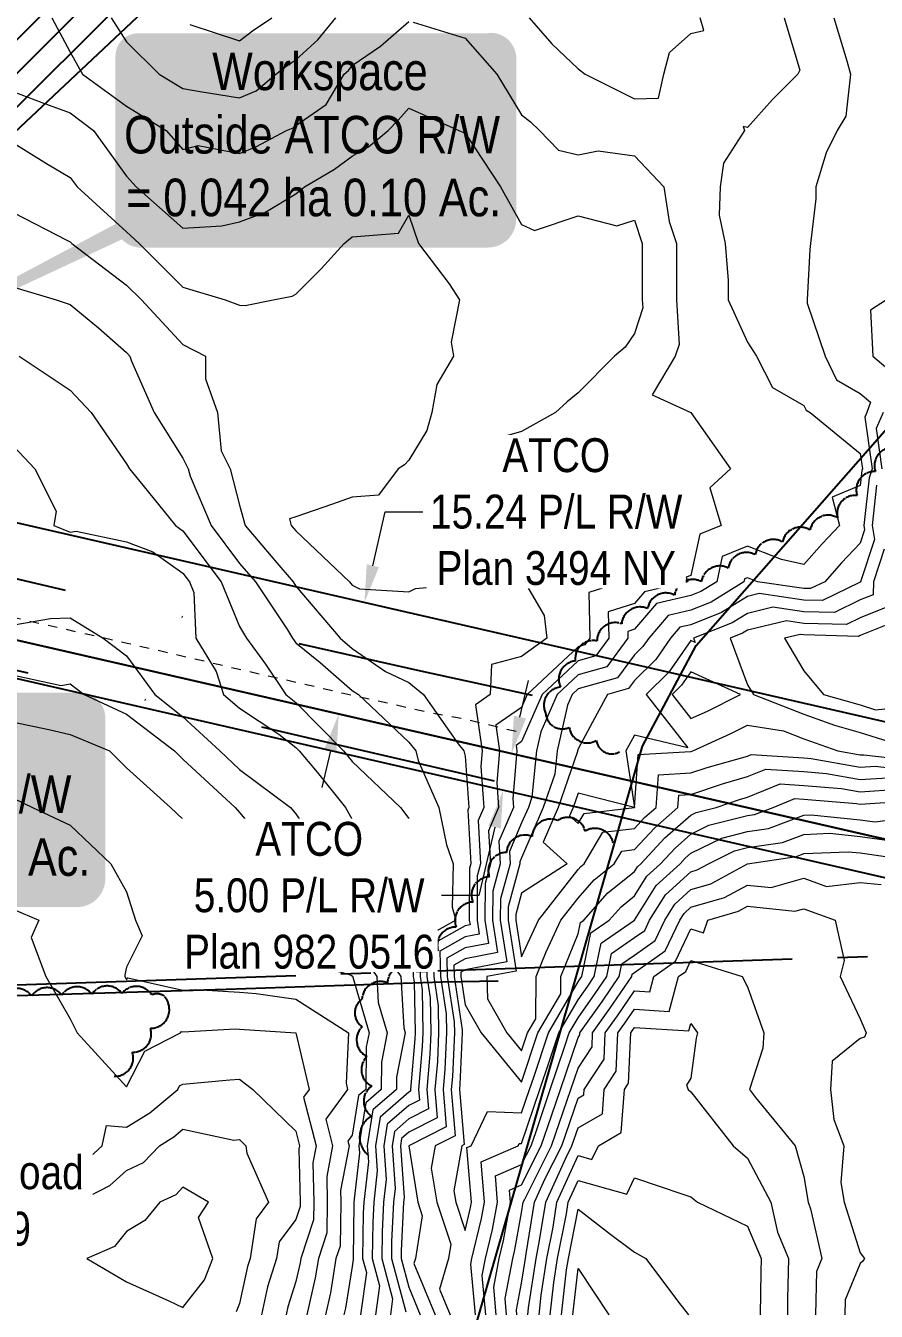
# Model space of a CAD drawing. Extents: x 634962 to 644935, y 5969185 to 5972988.
# Drawn here: x 644581.1 to 644694.1, y 5971488.1 to 5971659 of the extents above; entities that cross this region are included whole.
import ezdxf

# ---------------------------------------------------------------- set-up
doc = ezdxf.new("R2010")
doc.units = 0
doc.header["$LTSCALE"] = 5
doc.header["$PDSIZE"] = 0.5
for name, pattern in [('0', [1, 1, 0]), ('DASHDOT', [25.4, 12.7, -6.35, 0, -6.35]), ('foc-ABD', [1, 0.5, -0.5]), ('foc-QUARTERLINE', [33, 25, -3, 2, -3])]:
    doc.linetypes.add(name, pattern=pattern)
doc.layers.get('Defpoints').update_dxf_attribs({"color": 9})
for name, color, linetype in [('AS-FENCE-DASH', 48, 'foc-FENCE-DASH'), ('AS-PIPE-UG-CLIENT HIGH PRESSURE', 240, 'DASHDOT'), ('C-RW', 13, 'Continuous'), ('L-QSEC', 8, 'foc-QUARTERLINE'), ('P-TEMP-ATCO PIPELINES-H', 71, 'Continuous'), ('P-TEMP-ATCO PIPELINES-T_2', 104, 'Continuous'), ('P-TEMP-ATCO PIPELINES_2', 104, 'Continuous'), ('P-TEMP-BLOCKS', 250, 'Continuous'), ('P-TXT', 4, 'Continuous'), ('T-BUSH', 110, '0'), ('T-CREEK', 160, 'Continuous')]:
    doc.layers.add(name, color=color, linetype=linetype)
doc.layers.add('C-RW-T', color=13, linetype='Continuous', lineweight=9)
doc.layers.add('EXISTING PIPE ABD', color=113, linetype='foc-ABD', lineweight=13)
doc.layers.add('C-TOPO-MAJR', color=7, linetype='Continuous', lineweight=15, true_color=0xd3aa5f)
doc.layers.add('C-TOPO-MINR', color=7, linetype='Continuous', lineweight=13, true_color=0xe9d5af)
doc.styles.add('4.5', font='ARIALN.TTF', dxfattribs={"height": 4.5})
doc.styles.add('80', font='ARIALN.TTF', dxfattribs={"height": 10})
doc.styles.add('foc-LtypeFont', font='ARIALN.TTF', dxfattribs={"height": 7.35})
doc.linetypes.add('foc-FENCE-DASH', pattern='A,0.5,-0.5,1,-0.5,1,-0.5,1,-0.5,1,-0.5,["X",foc-LtypeFont,S=0.2,R=0,X=-0.625,Y=-0.75],-0.5', length=7.5)
doc.linetypes.add('foc-TOPO-flowdirection-NOLINE', pattern='A,0,[">",foc-LtypeFont,S=0.3,R=0,X=0,Y=-0.945],-20,[">",foc-LtypeFont,S=0.3,R=0,X=0,Y=-0.945],0', length=20)
doc.dimstyles.new('Compass 2 500', dxfattribs={"dimscale": 2.5, "dimtxt": 4.5, "dimasz": 2, "dimexe": 0.2, "dimexo": 0.0625, "dimgap": 0.5, "dimtad": 0, "dimtih": 1, "dimtoh": 1, "dimzin": 0, "dimdsep": 46, "dimtxsty": '4.5', "dimcen": 0.1, "dimse1": 1, "dimse2": 1, "dimclrd": 256, "dimclrt": 256, "dimaunit": 1, "dimadec": 4, "dimazin": 0, "dimtfac": 0.06, "dimtofl": 0, "dimtmove": 0, "dimatfit": 1, "dimfxl": 0.2, "dimtolj": 1, "dimtzin": 0, "dimlwd": -1, "dimarcsym": 0})

# ---------------------------------------------------------------- blocks, each defined once
blk = doc.blocks.new('*D462')
at = {"layer": 'C-RW-T', "transparency": 16777216}
for p, q in [((644627.19, 5971587.19), (644628.83, 5971594.35)), ((644628.83, 5971594.35), (644633.83, 5971594.35)), ((644621.55, 5971562.59), (644620.43, 5971557.72))]:
    blk.add_line(p, q, dxfattribs=at)
for points in [[(644626.38, 5971587.37), (644628, 5971587), (644626.07, 5971582.31)], [(644620.73, 5971562.78), (644622.36, 5971562.41), (644622.66, 5971567.47)]]:
    blk.add_solid(points, dxfattribs=at)
at = {"layer": 'Defpoints', "color": 0, "transparency": 16777216}
for p in [(644572.82, 5971594.53), (644626.07, 5971582.31), (644569.42, 5971579.69)]:
    blk.add_point(p, dxfattribs=at)
at = {"layer": 'C-RW-T', "transparency": 16777216, "insert": (644651.55, 5971594.35), "char_height": 4.5, "attachment_point": 5, "style": '4.5', "bg_fill": 3, "box_fill_scale": 1.1, "bg_fill_color": 256, "bg_fill_true_color": 13158600, "bg_fill_transparency": 0}
blk.add_mtext('\\A1;ATCO\\P15.24 P/L R/W\\PPlan 3494 NY', dxfattribs=at)
blk = doc.blocks.new('*D463')
at = {"layer": 'C-RW-T', "transparency": 16777216}
for p, q in [((644646.74, 5971567.06), (644647.85, 5971571.93)), ((644643.38, 5971552.44), (644641.29, 5971543.34)), ((644641.29, 5971543.34), (644636.29, 5971543.34))]:
    blk.add_line(p, q, dxfattribs=at)
for points in [[(644645.92, 5971567.25), (644647.55, 5971566.87), (644645.62, 5971562.19)], [(644642.57, 5971552.63), (644644.19, 5971552.25), (644644.5, 5971557.31)]]:
    blk.add_solid(points, dxfattribs=at)
at = {"layer": 'Defpoints', "color": 0, "transparency": 16777216}
for p in [(644645.62, 5971562.19), (644697.83, 5971550.2), (644696.72, 5971545.33)]:
    blk.add_point(p, dxfattribs=at)
at = {"layer": 'C-RW-T', "transparency": 16777216, "insert": (644618.73, 5971543.34), "char_height": 4.5, "attachment_point": 5, "style": '4.5', "bg_fill": 3, "box_fill_scale": 1.1, "bg_fill_color": 256, "bg_fill_true_color": 13158600, "bg_fill_transparency": 0}
blk.add_mtext('\\A1;ATCO\\P5.00 P/L R/W\\PPlan 982 0516', dxfattribs=at)
blk = doc.blocks.new('*D477')
at = {"layer": 'Defpoints', "color": 0, "transparency": 16777216}
for p in [(644480.35, 5971547.07), (644445.05, 5971514.07), (644528.15, 5971495.93)]:
    blk.add_point(p, dxfattribs=at)
at = {"layer": 'P-TXT', "transparency": 16777216}
for p, q in [((644531.8, 5971499.35), (644535.45, 5971502.76)), ((644535.45, 5971502.76), (644540.45, 5971502.76)), ((644489.2, 5971459.52), (644485.54, 5971456.11))]:
    blk.add_line(p, q, dxfattribs=at)
for points in [[(644531.23, 5971499.96), (644532.37, 5971498.74), (644528.15, 5971495.93)], [(644488.63, 5971460.13), (644489.77, 5971458.91), (644492.85, 5971462.93)]]:
    blk.add_solid(points, dxfattribs=at)
at = {"layer": 'P-TXT', "transparency": 16777216, "insert": (644565.14, 5971502.76), "char_height": 4.5, "attachment_point": 5, "style": '4.5', "bg_fill": 3, "box_fill_scale": 1.1, "bg_fill_color": 256, "bg_fill_true_color": 13158600, "bg_fill_transparency": 0}
blk.add_mtext('\\A1;Variable Width Road \\PPlan 082 3749', dxfattribs=at)
blk = doc.blocks.new('*U799')
h = blk.add_hatch(color=255)
edge = h.paths.add_edge_path()
edge.add_line((-46.5, -28.5), (46.5, -28.5))
edge.add_arc((46.5, -22.5), 6, 270, 360)
edge.add_line((52.5, -22.5), (52.5, 21))
edge.add_arc((46.5, 21), 6, 0, 90)
edge.add_line((46.5, 27), (-46.5, 27))
edge.add_arc((-46.5, 21), 6, 90, 180)
edge.add_line((-52.5, 21), (-52.5, -22.5))
edge.add_arc((-46.5, -22.5), 6, 180, 270)
at = {"color": 8, "true_color": 0x787878, "flags": 128}
blk.add_lwpolyline([(-91.17, 78.84, 0, 10, 0), (0, 0, 5, 5, 0)], format="xyseb", dxfattribs=at)
blk.add_lwpolyline([(-46.5, -28.5, 3, 3, 0), (46.5, -28.5, 3, 3, 0.414214), (52.5, -22.5, 3, 3, 0), (52.5, 21, 3, 0, 0.414214), (46.5, 27, 0, 0, 0), (-46.5, 27, 0, 0, 0.414214), (-52.5, 21, 0, 0, 0), (-52.5, -22.5, 0, 3, 0.414214)], format="xyseb", close=True, dxfattribs=at)
at = {"color": 8, "true_color": 0x787878, "style": '80'}
blk.add_attdef('ENTER_TEXT_001', (-35.99, -5), '', height=10, dxfattribs=at)
blk = doc.blocks.new('*U831')
h = blk.add_hatch(color=255)
edge = h.paths.add_edge_path()
edge.add_line((-46.5, -28.5), (46.5, -28.5))
edge.add_arc((46.5, -22.5), 6, 270, 360)
edge.add_line((52.5, -22.5), (52.5, 21))
edge.add_arc((46.5, 21), 6, 0, 90)
edge.add_line((46.5, 27), (-46.5, 27))
edge.add_arc((-46.5, 21), 6, 90, 180)
edge.add_line((-52.5, 21), (-52.5, -22.5))
edge.add_arc((-46.5, -22.5), 6, 180, 270)
at = {"color": 104, "flags": 128}
blk.add_lwpolyline([(-46.5, -28.5, 3, 3, 0), (46.5, -28.5, 3, 3, 0.414214), (52.5, -22.5, 3, 3, 0), (52.5, 21, 3, 0, 0.414214), (46.5, 27, 0, 0, 0), (-46.5, 27, 0, 0, 0.414214), (-52.5, 21, 0, 0, 0), (-52.5, -22.5, 0, 3, 0.414214)], format="xyseb", close=True, dxfattribs=at)
blk.add_lwpolyline([(-126.34, -63.1, 0, 7.5, 0), (0, 0, 0, 0, 0)], format="xyseb", dxfattribs=at)
at = {"color": 104, "style": '80'}
blk.add_attdef('ENTER_TEXT_001', (-26.85, -4.92), '', height=10, dxfattribs=at)

msp = doc.modelspace()

# ---------------------------------------------------------------- hatches: boundary and pattern name
at = {"layer": 'P-TEMP-ATCO PIPELINES-H'}
h = msp.add_hatch(dxfattribs=at)
h.set_pattern_fill('ANSI31', color=256, scale=0.999744)
h.set_pattern_definition([(45, (-1201.1034, 5845.673), (-2.2444885755, 2.2444885755), [])])
h.paths.add_polyline_path([(644535.251, 5971603.143), (644667.553, 5971727.575), (644653.854, 5971742.14), (644511.789, 5971608.525)])

# ---------------------------------------------------------------- linework, layer by layer
at = {"layer": 'AS-FENCE-DASH', "ltscale": 0.5, "flags": 128}
msp.add_lwpolyline([(644494.556, 5971528.18), (644515.124, 5971528.414), (644553.464, 5971529.259), (644607.683, 5971530.894), (644636.462, 5971531.841), (644643.844, 5971531.999)], dxfattribs=at)
at = {"layer": 'AS-PIPE-UG-CLIENT HIGH PRESSURE', "ltscale": 0.5, "flags": 128}
for points in [[(644648.39, 5971569.93), (644633.984, 5971573.06), (644616.68, 5971576.98), (644589.748, 5971583.126), (644563.711, 5971589.136), (644538.931, 5971595.187), (644520.704, 5971599.356), (644501.772, 5971603.556), (644498.164, 5971605.191), (644494.922, 5971607.547), (644492.252, 5971609.985), (644490.85, 5971611.33), (644487.356, 5971614.938), (644480.997, 5971621.608), (644473.191, 5971629.858), (644466.583, 5971636.918), (644460.461, 5971643.385), (644454.008, 5971650.281), (644449.39, 5971655.217), (644443.079, 5971662.051), (644438.159, 5971667.261), (644433.914, 5971671.46), (644432.34, 5971673.05), (644431.279, 5971674.018), (644430.878, 5971674.375), (644430.35, 5971674.504), (644429.66, 5971674.267), (644429.019, 5971673.92), (644428.287, 5971673.306), (644427.641, 5971672.548), (644422.976, 5971668.06), (644419.012, 5971664.222), (644413.131, 5971658.755), (644405.995, 5971652.029), (644398.889, 5971645.481), (644393.065, 5971640.115), (644387.593, 5971634.891), (644382.184, 5971630.005), (644377.134, 5971625.377), (644361.673, 5971610.95), (644354.56, 5971604.003), (644347.934, 5971597.845), (644334.444, 5971584.874), (644328.492, 5971579.427), (644322.29, 5971573.959), (644315.191, 5971566.947), (644309.865, 5971561.664), (644304.788, 5971556.858), (644298.475, 5971550.915), (644294.32, 5971547.07), (644291.413, 5971544.924), (644288.428, 5971543.457), (644286.129, 5971542.418), (644283.257, 5971541.552), (644279.233, 5971540.913), (644274.146, 5971540.88), (644271.053, 5971541.532), (644267.312, 5971542.317), (644261.973, 5971543.904), (644254.239, 5971546.255), (644246.967, 5971548.374), (644237.691, 5971551.229), (644226.679, 5971554.609), (644218.014, 5971557.293), (644207.113, 5971560.606)], [(644643.372, 5971558.539), (644632.656, 5971561.026), (644622.691, 5971563.336), (644610.9, 5971566.068), (644599.71, 5971568.695), (644588.231, 5971571.356), (644577.664, 5971573.728), (644563.072, 5971577.298), (644549.548, 5971580.474), (644534.987, 5971583.819), (644518.999, 5971587.38), (644502.879, 5971590.98), (644491.162, 5971593.549), (644486.642, 5971594.576), (644483.123, 5971595.478), (644480.302, 5971596.052), (644478.923, 5971596.275), (644478.236, 5971595.923), (644477.246, 5971595.29), (644476.353, 5971594.487), (644474.048, 5971592.316), (644469.806, 5971588.037), (644464.57, 5971582.973), (644459.331, 5971577.946), (644454.019, 5971572.802), (644452.919, 5971571.75), (644449.534, 5971568.364), (644444.94, 5971564.024), (644440.086, 5971559.483), (644422.542, 5971542.953), (644412.754, 5971533.981), (644396.2, 5971519.015), (644386.166, 5971509.561), (644378.588, 5971501.995), (644370.481, 5971494.691), (644364.388, 5971488.969), (644360.214, 5971485.049), (644356.242, 5971481.445), (644351.873, 5971477.108), (644348.429, 5971473.971), (644346.283, 5971472.333), (644345.212, 5971471.67), (644344.021, 5971471.066), (644342.895, 5971470.615), (644342.156, 5971470.421), (644341.564, 5971470.493), (644340.816, 5971470.667), (644340.115, 5971470.938), (644339.6, 5971471.398), (644338.401, 5971472.667), (644337.123, 5971474.532), (644333.59, 5971478.242), (644327.845, 5971484.338), (644322.591, 5971489.679), (644319.175, 5971493.267), (644311.322, 5971501.115), (644301.012, 5971512.088), (644292.101, 5971521.224), (644291.078, 5971522.248), (644288.897, 5971523.588), (644286.662, 5971524.255), (644276.15, 5971527.635), (644267.92, 5971530.13), (644256.138, 5971533.779), (644248.665, 5971535.902), (644237.359, 5971539.326), (644228.949, 5971541.841), (644218.697, 5971544.987), (644210.285, 5971547.668), (644203.16, 5971549.8)]]:
    msp.add_lwpolyline(points, dxfattribs=at)
at = {"layer": 'C-RW', "flags": 128}
for points in [[(644750.083, 5971538.238), (644417.554, 5971614.515), (644399.1, 5971634.372), (644763.129, 5971550.874)], [(644745.808, 5971534.098), (644488.195, 5971593.197), (644461.071, 5971567.686), (644450.862, 5971578.671), (644474.979, 5971601.352), (644750.087, 5971538.242)]]:
    msp.add_lwpolyline(points, dxfattribs=at)
at = {"layer": 'C-TOPO-MAJR', "lineweight": 15, "flags": 128}
for points, elevation in [([(644602.866, 5971659.131), (644609.464, 5971656.991), (644611.194, 5971658.301), (644613.79, 5971660.032)], 693.822), ([(644688.423, 5971660.032), (644690.178, 5971654.298), (644690.638, 5971652.533), (644690.031, 5971646.947), (644688.896, 5971645.035), (644687.412, 5971642.067), (644686.066, 5971637.537), (644686.023, 5971635.958), (644685.326, 5971630.039), (644685.254, 5971629.229), (644684.873, 5971622.541), (644684.899, 5971622.086), (644687.294, 5971615.043), (644688.801, 5971611.902), (644691.942, 5971610.097), (644693.321, 5971608.924), (644692.818, 5971607.545), (644692.548, 5971606.939), (644693.533, 5971600.047), (644693.131, 5971598.858), (644692.428, 5971592.549), (644692.524, 5971591.967), (644691.942, 5971590.181), (644689.443, 5971587.55), (644687.226, 5971585.051), (644685.357, 5971584.138), (644684.444, 5971584.162), (644678.285, 5971585.051), (644676.946, 5971585.579), (644676.575, 5971585.422), (644676.495, 5971585.051), (644672.143, 5971582.356), (644669.448, 5971581.278), (644666.425, 5971580.576), (644663.843, 5971577.553), (644663.064, 5971576.439), (644661.95, 5971575.337), (644659.704, 5971572.3), (644654.452, 5971570.8), (644653.658, 5971570.055), (644653.041, 5971568.643), (644651.657, 5971562.557), (644651.347, 5971559.451), (644649.834, 5971555.058), (644646.954, 5971548.368), (644646.712, 5971547.802), (644646.726, 5971547.56), (644645.163, 5971541.854), (644645.15, 5971540.062), (644646.219, 5971533.299), (644642.34, 5971532.564), (644642.416, 5971529.604), (644644.994, 5971525.066), (644646.954, 5971522.671), (644647.749, 5971525.066), (644648.849, 5971526.961), (644648.91, 5971532.564), (644650.226, 5971535.836), (644652.151, 5971540.062), (644654.452, 5971543.005), (644656.594, 5971545.418), (644659.251, 5971547.56), (644660.263, 5971549.248), (644661.95, 5971549.453), (644664.652, 5971552.356), (644667.718, 5971555.058), (644667.827, 5971556.68), (644669.448, 5971556.772), (644673.756, 5971558.249), (644676.946, 5971559.148), (644679.381, 5971560.122), (644684.444, 5971559.813), (644687.443, 5971559.557), (644691.942, 5971558.746), (644695.5, 5971558.999)], 693.822), ([(644579.471, 5971634.11), (644586.528, 5971630.481), (644586.969, 5971630.248), (644587.204, 5971630.039), (644594.467, 5971624.505), (644596.431, 5971622.541), (644601.965, 5971616.581), (644604.965, 5971615.043), (644604.965, 5971612.043), (644606.561, 5971607.545), (644607.053, 5971602.458), (644608.214, 5971600.047), (644609.464, 5971595.226), (644610.228, 5971592.549), (644614.148, 5971587.865), (644616.586, 5971585.051), (644616.962, 5971584.488), (644622.865, 5971577.553), (644624.46, 5971576.164), (644628.87, 5971573.143), (644631.958, 5971571.645), (644633.902, 5971570.055), (644638.518, 5971563.495), (644639.296, 5971562.557), (644639.456, 5971561.874), (644639.949, 5971555.058), (644639.801, 5971554.713), (644640.206, 5971547.56), (644640.044, 5971546.972), (644639.997, 5971540.062), (644640.099, 5971539.42), (644639.456, 5971539.298), (644635.134, 5971536.886), (644635.278, 5971532.564), (644635.866, 5971528.656), (644635.929, 5971525.066), (644635.757, 5971521.267), (644635.435, 5971517.568), (644635.751, 5971513.775), (644631.958, 5971511.855), (644631.006, 5971511.022), (644630.855, 5971510.07), (644631.335, 5971503.194), (644631.264, 5971502.572), (644630.95, 5971496.082), (644630.937, 5971495.074), (644631.958, 5971491.265), (644633.497, 5971487.576)], 695.822), ([(644579.471, 5971572.656), (644585.785, 5971571.238), (644586.969, 5971571.46), (644588.844, 5971570.055), (644594.467, 5971567.459), (644600.841, 5971562.557), (644601.965, 5971561.485), (644608.886, 5971555.058), (644609.464, 5971554.376), (644615.231, 5971547.56), (644616.962, 5971544.008), (644619.233, 5971540.062), (644624.46, 5971537.368), (644627.73, 5971532.564), (644627.914, 5971529.11), (644629.079, 5971525.066), (644628.335, 5971521.191), (644628.285, 5971517.568), (644626.245, 5971515.783), (644625.342, 5971510.07), (644625.408, 5971509.122), (644624.658, 5971502.572), (644624.649, 5971502.383), (644624.555, 5971495.074), (644624.591, 5971494.943), (644624.46, 5971494.002), (644623.554, 5971488.482), (644623.353, 5971487.576)], 697.821), ([(644643.583, 5971487.576), (644643.243, 5971491.287), (644643.973, 5971495.074), (644644.552, 5971497.476), (644645.489, 5971502.572), (644645.35, 5971504.175), (644646.954, 5971504.869), (644649.566, 5971510.07), (644650.936, 5971514.052), (644652.124, 5971517.568), (644654.452, 5971524.458), (644654.694, 5971524.824), (644654.705, 5971525.066), (644657.708, 5971529.308), (644659.92, 5971532.564), (644660.265, 5971534.25), (644661.95, 5971535.412), (644664.677, 5971537.336), (644665.976, 5971540.062), (644667.31, 5971542.2), (644669.448, 5971544.136), (644672.1, 5971544.909), (644676.946, 5971547.56), (644683.466, 5971548.538), (644684.444, 5971548.906), (644690.344, 5971549.158), (644691.942, 5971548.994), (644698.992, 5971548.009)], 695.822), ([(644579.471, 5971503.089), (644583.22, 5971502.572), (644586.969, 5971501.803), (644587.505, 5971502.037), (644587.936, 5971502.572), (644592.267, 5971504.773), (644594.467, 5971506.79), (644596.717, 5971507.82), (644598.841, 5971510.07), (644600.769, 5971511.267), (644601.965, 5971512.276), (644608.714, 5971510.819), (644609.464, 5971510.903), (644610.32, 5971510.07), (644610.43, 5971509.103), (644613.346, 5971502.572), (644611.682, 5971500.353), (644610.875, 5971495.074), (644610.534, 5971494.003), (644609.464, 5971489.075), (644609.041, 5971487.998)], 699.821), ([(644650.759, 5971487.576), (644651.251, 5971491.872), (644651.738, 5971495.074), (644652.899, 5971501.019), (644653.146, 5971502.572), (644654.452, 5971505.456), (644660.912, 5971503.61), (644661.95, 5971505.786), (644668.376, 5971503.644), (644669.448, 5971503.287), (644670.331, 5971502.572), (644676.946, 5971499.358), (644678.775, 5971495.074), (644678.732, 5971493.289), (644678.663, 5971487.576)], 697.821)]:
    msp.add_lwpolyline(points, dxfattribs=dict(at, elevation=elevation))
at = {"layer": 'C-TOPO-MINR', "lineweight": 13, "flags": 128}
for points, elevation in [([(644584.544, 5971660.032), (644586.969, 5971655.449), (644588.609, 5971652.533), (644594.467, 5971648.273), (644599.743, 5971645.035), (644601.965, 5971642.536), (644603.965, 5971643.036), (644609.464, 5971641.996), (644611.626, 5971642.873), (644615.711, 5971645.035), (644616.593, 5971645.404), (644616.962, 5971645.717), (644620.978, 5971648.517), (644623.389, 5971652.533), (644623.953, 5971653.04), (644624.46, 5971653.669), (644628.208, 5971656.283), (644631.958, 5971659.532)], 694.622), ([(644592.405, 5971660.032), (644594.467, 5971656.859), (644598.793, 5971652.533), (644601.965, 5971650.615), (644604.257, 5971650.242), (644609.464, 5971649.395), (644611.676, 5971650.321), (644614.284, 5971652.533), (644615.808, 5971653.687), (644616.962, 5971654.456), (644619.9, 5971657.093), (644622.265, 5971660.032)], 694.222), ([(644681.82, 5971660.032), (644683.909, 5971653.069), (644683.655, 5971652.533), (644680.301, 5971649.179), (644676.946, 5971645.451), (644676.411, 5971645.57), (644676.572, 5971645.035), (644673.766, 5971640.718), (644673.326, 5971637.537), (644673.197, 5971633.788), (644673.986, 5971630.039), (644674.376, 5971625.112), (644674.376, 5971622.541), (644676.946, 5971616.918), (644678.146, 5971615.043), (644680.301, 5971610.9), (644684.444, 5971608.482), (644684.748, 5971607.849), (644685.277, 5971607.545), (644691.942, 5971602.092), (644692.234, 5971600.047), (644692.161, 5971599.829), (644691.942, 5971597.87), (644688.193, 5971596.298), (644689.193, 5971592.549), (644686.88, 5971590.114), (644684.444, 5971587.368), (644681.48, 5971588.016), (644676.946, 5971589.803), (644673.606, 5971588.391), (644672.881, 5971585.051), (644670.761, 5971583.738), (644669.448, 5971583.212), (644664.855, 5971582.146), (644661.95, 5971578.746), (644661.045, 5971578.458), (644661.068, 5971577.553), (644658.255, 5971573.749), (644654.452, 5971572.663), (644651.671, 5971570.055), (644649.512, 5971565.115), (644648.931, 5971562.557), (644648.317, 5971556.422), (644647.848, 5971555.058), (644646.954, 5971552.982), (644645.33, 5971549.184), (644645.422, 5971547.56), (644644.139, 5971542.877), (644644.12, 5971540.062), (644644.995, 5971534.523), (644639.456, 5971533.474), (644638.872, 5971533.148), (644638.891, 5971532.564), (644639.456, 5971528.816), (644641.586, 5971525.066), (644646.954, 5971518.505), (644649.131, 5971525.066), (644652.145, 5971530.257), (644652.17, 5971532.564), (644654.452, 5971538.238), (644654.762, 5971539.753), (644655.21, 5971540.062), (644658.379, 5971543.633), (644661.95, 5971546.512), (644662.353, 5971547.158), (644662.798, 5971547.56), (644666.003, 5971551.005), (644669.448, 5971554.042), (644670.13, 5971554.377), (644672.781, 5971555.058), (644675.883, 5971556.122), (644676.946, 5971556.422), (644681.328, 5971558.175), (644684.444, 5971557.985), (644689.443, 5971557.558), (644691.942, 5971557.107), (644697.03, 5971557.469)], 694.222), ([(644647.976, 5971660.032), (644650.977, 5971656.557), (644654.452, 5971653.247), (644655.389, 5971652.533), (644661.95, 5971649.253), (644665.131, 5971649.353), (644665.837, 5971652.533), (644666.581, 5971655.401), (644669.448, 5971657.948), (644671.153, 5971658.327), (644670.658, 5971660.032)], 694.222), ([(644632.557, 5971659.433), (644639.456, 5971657.324), (644643.662, 5971652.533), (644646.954, 5971647.135), (644648.12, 5971646.202), (644649.34, 5971645.035), (644651.837, 5971642.42), (644654.452, 5971641.822), (644657.13, 5971642.358), (644661.95, 5971641.669), (644665.843, 5971637.537), (644666.551, 5971632.936), (644667.517, 5971630.039), (644667.517, 5971624.473), (644667.517, 5971622.541), (644667.876, 5971616.616), (644667.374, 5971615.043), (644664.317, 5971609.912), (644669.447, 5971607.545), (644669.448, 5971607.544), (644674.698, 5971600.047), (644671.947, 5971597.548), (644673.447, 5971592.549), (644670.636, 5971591.361), (644669.448, 5971585.883), (644668.824, 5971585.675), (644669.032, 5971585.051), (644663.285, 5971583.716), (644661.95, 5971582.154), (644658.46, 5971581.043), (644658.548, 5971577.553), (644656.806, 5971575.198), (644654.452, 5971574.525), (644649.685, 5971570.055), (644646.954, 5971563.806), (644646.211, 5971563.3), (644646.319, 5971562.557), (644645.784, 5971556.228), (644645.869, 5971555.058), (644643.948, 5971550.567), (644644.118, 5971547.56), (644643.115, 5971543.901), (644643.089, 5971540.062), (644643.771, 5971535.747), (644639.456, 5971534.93), (644637.938, 5971534.083), (644637.988, 5971532.564), (644639.057, 5971525.465), (644639.064, 5971525.066), (644638.756, 5971518.268), (644638.695, 5971517.568), (644639.308, 5971510.218), (644639.015, 5971510.07), (644637.956, 5971504.072), (644638.195, 5971502.572), (644639.456, 5971498.823), (644640.184, 5971501.844), (644640.318, 5971502.572), (644639.692, 5971509.834), (644640.237, 5971510.07), (644642.413, 5971514.611), (644646.954, 5971514.427), (644648.015, 5971517.568), (644648.557, 5971519.171), (644650.513, 5971525.066), (644654.452, 5971531.85), (644654.748, 5971532.268), (644654.949, 5971532.564), (644656.137, 5971538.377), (644658.58, 5971540.062), (644660.165, 5971541.848), (644661.95, 5971543.287), (644663.592, 5971545.918), (644665.406, 5971547.56), (644667.354, 5971549.654), (644669.448, 5971551.5), (644671.834, 5971552.673), (644676.946, 5971553.987), (644677.878, 5971554.127), (644680.355, 5971555.058), (644683.276, 5971556.227), (644684.444, 5971556.156), (644691.442, 5971555.558), (644691.942, 5971555.468), (644698.56, 5971555.938)], 694.622), ([(644579.471, 5971650.19), (644583.221, 5971648.784), (644586.969, 5971647.378), (644590.093, 5971645.035), (644594.467, 5971638.979), (644595.76, 5971637.537), (644601.965, 5971632.084), (644607.107, 5971632.396), (644609.464, 5971632.884), (644612.838, 5971634.163), (644616.962, 5971636.637), (644617.451, 5971637.048), (644618.087, 5971637.537), (644622.099, 5971639.898), (644624.46, 5971641.649), (644626.602, 5971642.893), (644629.231, 5971645.035), (644630.562, 5971646.431), (644631.958, 5971648.036), (644638.623, 5971645.035), (644639.456, 5971644.678), (644644.143, 5971637.537), (644646.954, 5971632.539), (644648.684, 5971631.77), (644654.452, 5971633.692), (644659.623, 5971632.366), (644661.95, 5971633.106), (644662.972, 5971630.039), (644662.972, 5971629.017), (644662.972, 5971622.541), (644663.038, 5971621.453), (644661.95, 5971618.042), (644660.734, 5971616.259), (644659.304, 5971615.043), (644654.452, 5971610.191), (644653.001, 5971608.996), (644651.453, 5971607.545), (644646.954, 5971605.046), (644643.098, 5971603.903), (644641.331, 5971600.047), (644643.547, 5971595.956), (644642.789, 5971592.549), (644646.954, 5971591.734), (644653.102, 5971591.199), (644654.452, 5971590.372), (644660.344, 5971585.051), (644655.874, 5971583.629), (644656.027, 5971577.553), (644655.358, 5971576.647), (644654.452, 5971576.388), (644647.699, 5971570.055), (644646.954, 5971568.351), (644643.509, 5971566.002), (644644.012, 5971562.557), (644643.657, 5971558.355), (644643.895, 5971555.058), (644642.566, 5971551.949), (644642.814, 5971547.56), (644642.092, 5971544.925), (644642.058, 5971540.062), (644642.547, 5971536.971), (644639.456, 5971536.386), (644637.003, 5971535.017), (644637.084, 5971532.564), (644637.993, 5971526.529), (644638.019, 5971525.066), (644637.756, 5971519.268), (644637.609, 5971517.568), (644638.122, 5971511.404), (644635.486, 5971510.07), (644634.957, 5971507.071), (644635.675, 5971502.572), (644637.558, 5971496.972), (644637.25, 5971495.074), (644636.048, 5971490.984), (644637.47, 5971487.576)], 695.022), ([(644579.471, 5971643.343), (644583.843, 5971640.663), (644586.969, 5971638.787), (644587.907, 5971637.537), (644594.467, 5971631.573), (644596.154, 5971630.039), (644601.965, 5971624.228), (644607.589, 5971622.541), (644609.464, 5971621.816), (644610.213, 5971621.792), (644613.962, 5971622.541), (644616.478, 5971623.025), (644616.962, 5971623.291), (644620.336, 5971626.665), (644623.388, 5971630.039), (644623.971, 5971630.528), (644624.46, 5971630.905), (644630.618, 5971631.379), (644631.958, 5971633.789), (644633.251, 5971630.039), (644637.316, 5971624.681), (644638.707, 5971622.541), (644637.581, 5971616.918), (644637.904, 5971615.043), (644635.707, 5971611.294), (644635.034, 5971607.545), (644634.357, 5971605.145), (644631.958, 5971601.231), (644631.409, 5971600.595), (644630.552, 5971600.047), (644627.941, 5971596.566), (644624.46, 5971596.299), (644621.674, 5971595.334), (644616.962, 5971593.702), (644616.105, 5971593.406), (644616.349, 5971592.549), (644616.962, 5971591.817), (644624.075, 5971585.051), (644624.46, 5971584.583), (644625.396, 5971584.114), (644631.958, 5971583.728), (644632.857, 5971584.151), (644639.456, 5971584.726), (644640.031, 5971584.475), (644643.203, 5971585.051), (644646.752, 5971585.253), (644646.954, 5971585.214), (644647.104, 5971585.201), (644647.348, 5971585.051), (644649.953, 5971580.551), (644650.286, 5971577.553), (644646.954, 5971575.121), (644642.965, 5971574.043), (644642.788, 5971570.055), (644640.807, 5971568.704), (644641.705, 5971562.557), (644641.53, 5971560.483), (644641.922, 5971555.058), (644641.183, 5971553.331), (644641.51, 5971547.56), (644641.068, 5971545.948), (644641.028, 5971540.062), (644641.323, 5971538.195), (644639.456, 5971537.842), (644636.069, 5971535.951), (644636.181, 5971532.564), (644636.93, 5971527.592), (644636.974, 5971525.066), (644636.757, 5971520.267), (644636.522, 5971517.568), (644636.937, 5971512.589), (644631.958, 5971510.07), (644631.958, 5971510.069), (644633.155, 5971502.572), (644633.761, 5971500.769), (644632.84, 5971495.074), (644632.639, 5971494.392), (644635.483, 5971487.576)], 695.422), ([(644579.471, 5971624.208), (644585.096, 5971622.541), (644586.969, 5971621.916), (644590.719, 5971618.791), (644594.467, 5971615.526), (644594.908, 5971615.043), (644595.119, 5971614.392), (644598.125, 5971607.545), (644601.965, 5971601.489), (644602.66, 5971600.047), (644602.903, 5971599.11), (644605.714, 5971592.549), (644609.464, 5971587.502), (644611.588, 5971585.051), (644615.837, 5971578.678), (644616.502, 5971577.553), (644616.962, 5971576.928), (644620.175, 5971574.339), (644624.46, 5971570.61), (644625.27, 5971570.055), (644631.958, 5971563.71), (644632.915, 5971562.557), (644633.208, 5971561.307), (644635.941, 5971555.058), (644636.956, 5971550.06), (644637.882, 5971547.56), (644637.739, 5971541.779), (644638.217, 5971540.062), (644634.2, 5971537.82), (644634.374, 5971532.564), (644634.803, 5971529.719), (644634.884, 5971525.066), (644634.757, 5971522.267), (644634.348, 5971517.568), (644634.566, 5971514.96), (644631.958, 5971513.641), (644630.053, 5971511.974), (644629.752, 5971510.07), (644630.15, 5971504.38), (644629.943, 5971502.572), (644629.689, 5971497.342), (644629.66, 5971495.074), (644631.565, 5971487.968)], 696.221), ([(644695.441, 5971622.541), (644693.323, 5971621.16), (644693.629, 5971615.043), (644696.769, 5971612.371)], 693.422), ([(644580.221, 5971615.043), (644586.969, 5971610.544), (644589.781, 5971607.545), (644594.467, 5971600.729), (644594.873, 5971600.047), (644596.61, 5971597.904), (644600.979, 5971592.549), (644601.965, 5971591.842), (644607.035, 5971585.051), (644609.464, 5971579.104), (644610.381, 5971577.553), (644612.923, 5971574.093), (644615.649, 5971570.055), (644616.962, 5971569.005), (644623.283, 5971562.557), (644624.46, 5971561.161), (644630.86, 5971555.058), (644631.958, 5971553.559), (644634.179, 5971547.56), (644634.126, 5971545.392), (644635.609, 5971540.062), (644633.266, 5971538.754), (644633.471, 5971532.564), (644633.739, 5971530.783), (644633.839, 5971525.066), (644633.757, 5971523.267), (644633.262, 5971517.568), (644633.38, 5971516.145), (644631.958, 5971515.426), (644629.101, 5971512.926), (644628.65, 5971510.07), (644628.964, 5971505.565), (644628.622, 5971502.572), (644628.429, 5971498.602), (644628.384, 5971495.074), (644629.822, 5971489.712), (644629.525, 5971487.576)], 696.621), ([(644695.007, 5971607.545), (644694.063, 5971605.424), (644694.831, 5971600.047)], 693.422), ([(644579.471, 5971603.046), (644582.283, 5971600.047), (644585.094, 5971594.424), (644584.826, 5971592.549), (644586.969, 5971591.666), (644587.759, 5971591.759), (644594.467, 5971590.362), (644597.966, 5971589.051), (644601.965, 5971586.183), (644602.811, 5971585.051), (644603.394, 5971583.622), (644603.669, 5971577.553), (644606.376, 5971573.142), (644607.364, 5971570.055), (644609.464, 5971568.245), (644614.713, 5971564.805), (644616.962, 5971563.006), (644617.402, 5971562.557), (644619.773, 5971559.745), (644623.546, 5971555.058), (644624.46, 5971553.429), (644628.429, 5971547.56), (644631.958, 5971543.811), (644633.001, 5971540.062), (644632.331, 5971539.689), (644632.567, 5971532.564), (644632.676, 5971531.846), (644632.794, 5971525.066), (644632.758, 5971524.266), (644632.175, 5971517.568), (644632.195, 5971517.331), (644631.958, 5971517.211), (644628.149, 5971513.879), (644627.547, 5971510.07), (644627.779, 5971506.751), (644627.3, 5971502.572), (644627.169, 5971499.863), (644627.108, 5971495.074), (644628.078, 5971491.456), (644627.538, 5971487.576)], 697.021), ([(644694.102, 5971597.887), (644693.507, 5971592.549), (644693.817, 5971590.674), (644691.985, 5971585.051), (644691.984, 5971585.009), (644691.942, 5971584.992), (644686.944, 5971582.551), (644684.444, 5971582.616), (644678.527, 5971583.47), (644676.946, 5971583.092), (644673.525, 5971580.973), (644669.448, 5971579.343), (644667.996, 5971579.005), (644666.755, 5971577.553), (644664.778, 5971574.725), (644661.95, 5971571.929), (644661.153, 5971570.852), (644658.364, 5971570.055), (644656.987, 5971567.52), (644654.452, 5971562.856), (644654.384, 5971562.557), (644654.376, 5971562.481), (644651.82, 5971555.058), (644649.831, 5971550.438), (644652.989, 5971547.56), (644646.954, 5971543.633), (644646.186, 5971540.83), (644646.181, 5971540.062), (644646.954, 5971535.172), (644649.181, 5971540.062), (644654.452, 5971546.801), (644654.809, 5971547.203), (644655.252, 5971547.56), (644657.764, 5971551.747), (644661.95, 5971552.256), (644663.301, 5971553.708), (644664.834, 5971555.058), (644665.125, 5971559.382), (644669.448, 5971559.629), (644671.628, 5971560.376), (644676.946, 5971561.875), (644677.433, 5971562.07), (644684.444, 5971561.642), (644685.444, 5971561.557), (644691.942, 5971560.385), (644693.97, 5971560.529), (644699.44, 5971559.888)], 693.422), ([(644695.11, 5971589.382), (644693.699, 5971585.051), (644693.669, 5971583.324), (644691.942, 5971582.63), (644688.531, 5971580.965), (644684.444, 5971581.07), (644680.334, 5971581.663), (644676.946, 5971580.854), (644674.908, 5971579.591), (644669.811, 5971577.553), (644670.025, 5971576.976), (644669.448, 5971577.24), (644666.492, 5971573.011), (644663.501, 5971570.055), (644669.054, 5971562.951), (644661.95, 5971564.656), (644661.211, 5971563.296), (644660.809, 5971562.557), (644661.95, 5971555.06), (644662.423, 5971562.084), (644669.448, 5971562.485), (644669.501, 5971562.503), (644669.69, 5971562.557), (644674.674, 5971564.829), (644676.946, 5971565.965), (644681.766, 5971565.235), (644684.444, 5971564.187), (644688.989, 5971562.557), (644691.942, 5971562.024), (644692.44, 5971562.059), (644699.44, 5971561.239)], 693.022), ([(644695.354, 5971581.639), (644691.942, 5971580.268), (644690.117, 5971579.378), (644684.444, 5971579.524), (644682.141, 5971579.856), (644676.946, 5971578.616), (644676.29, 5971578.209), (644674.648, 5971577.553), (644676.946, 5971571.359), (644677.78, 5971570.055), (644684.444, 5971567.447), (644688.511, 5971565.988), (644691.942, 5971565.025), (644699.307, 5971562.69)], 692.622), ([(644579.471, 5971579.317), (644584.345, 5971580.177), (644586.969, 5971580.244), (644591.343, 5971577.553), (644594.467, 5971575.21), (644598.216, 5971570.055), (644601.965, 5971567.109), (644606.868, 5971562.557), (644609.464, 5971560.102), (644616.23, 5971555.058), (644616.962, 5971554.201), (644621.347, 5971547.56), (644624.46, 5971543.331), (644627.569, 5971540.062), (644628.708, 5971535.814), (644630.921, 5971532.564), (644631.284, 5971525.74), (644631.478, 5971525.066), (644630.348, 5971519.178), (644630.326, 5971517.568), (644627.197, 5971514.831), (644626.444, 5971510.07), (644626.593, 5971507.936), (644625.979, 5971502.572), (644625.909, 5971501.123), (644625.832, 5971495.074), (644626.334, 5971493.199), (644625.552, 5971487.576)], 697.421), ([(644697.039, 5971579.954), (644691.942, 5971577.907), (644691.704, 5971577.791), (644684.444, 5971577.978), (644683.947, 5971578.05), (644681.866, 5971577.553), (644684.444, 5971573.211), (644687.052, 5971570.055), (644691.942, 5971568.683), (644693.951, 5971568.046), (644699.44, 5971568.584)], 692.223), ([(644579.471, 5971566.385), (644584.133, 5971565.393), (644586.969, 5971564.743), (644592.218, 5971562.557), (644594.467, 5971560.308), (644600.299, 5971555.058), (644601.965, 5971553.479), (644606.464, 5971547.56), (644609.464, 5971540.742), (644609.705, 5971540.062), (644616.962, 5971534.831), (644624.218, 5971532.805), (644624.46, 5971532.681), (644624.539, 5971532.564), (644624.544, 5971532.48), (644626.679, 5971525.066), (644626.322, 5971523.204), (644626.245, 5971517.568), (644625.293, 5971516.735), (644624.46, 5971511.465), (644623.872, 5971510.658), (644624.022, 5971510.07), (644622.896, 5971504.136), (644622.933, 5971502.572), (644622.828, 5971496.706), (644622.292, 5971495.074), (644621.541, 5971490.494), (644620.895, 5971487.576)], 698.221), ([(644579.471, 5971556.243), (644581.971, 5971555.058), (644586.969, 5971552.69), (644592.384, 5971547.56), (644594.467, 5971543.81), (644595.676, 5971540.062), (644596.549, 5971537.98), (644594.467, 5971533.817), (644594.259, 5971532.773), (644594.233, 5971532.564), (644594.467, 5971532.189), (644594.646, 5971532.385), (644601.965, 5971530.759), (644603.676, 5971530.854), (644609.464, 5971530.475), (644611.7, 5971530.328), (644616.962, 5971529.543), (644623.937, 5971525.066), (644623.627, 5971518.401), (644623.824, 5971517.568), (644620.931, 5971513.598), (644621.833, 5971510.07), (644621.056, 5971505.976), (644621.137, 5971502.572), (644621.064, 5971498.47), (644619.949, 5971495.074), (644619.528, 5971492.507), (644618.437, 5971487.576)], 698.621), ([(644640.832, 5971487.576), (644640.213, 5971494.316), (644640.359, 5971495.074), (644641.64, 5971500.388), (644642.041, 5971502.572), (644641.578, 5971507.948), (644646.486, 5971510.07), (644646.637, 5971510.387), (644646.954, 5971510.374), (644649.385, 5971517.568), (644650.625, 5971521.24), (644651.895, 5971525.066), (644654.452, 5971529.47), (644655.735, 5971531.282), (644656.606, 5971532.564), (644657.513, 5971537.001), (644661.95, 5971540.062), (644664.831, 5971544.679), (644668.014, 5971547.56), (644668.705, 5971548.303), (644669.448, 5971548.958), (644673.538, 5971550.969), (644676.946, 5971551.845), (644679.741, 5971552.264), (644684.444, 5971554.033), (644685.428, 5971554.075), (644691.942, 5971553.405), (644693.865, 5971553.136), (644699.44, 5971553.833)], 695.022), ([(644642.207, 5971487.576), (644641.728, 5971492.802), (644642.166, 5971495.074), (644643.096, 5971498.932), (644643.765, 5971502.572), (644643.464, 5971506.062), (644646.954, 5971507.571), (644648.209, 5971510.07), (644648.867, 5971511.983), (644650.754, 5971517.568), (644652.694, 5971523.308), (644653.277, 5971525.066), (644654.452, 5971527.089), (644656.721, 5971530.295), (644658.263, 5971532.564), (644658.889, 5971535.625), (644661.95, 5971537.737), (644663.313, 5971538.699), (644663.963, 5971540.062), (644666.071, 5971543.44), (644669.448, 5971546.498), (644670.271, 5971546.737), (644671.775, 5971547.56), (644675.242, 5971549.265), (644676.946, 5971549.703), (644681.603, 5971550.401), (644684.444, 5971551.47), (644687.886, 5971551.617), (644691.942, 5971551.199), (644696.428, 5971550.573)], 695.422), ([(644644.959, 5971487.576), (644644.758, 5971489.772), (644645.78, 5971495.074), (644646.008, 5971496.02), (644646.954, 5971501.166), (644647.178, 5971502.572), (644647.363, 5971502.981), (644650.923, 5971510.07), (644653.004, 5971516.12), (644653.493, 5971517.568), (644654.452, 5971520.405), (644656.306, 5971523.212), (644656.39, 5971525.066), (644658.694, 5971528.322), (644661.577, 5971532.564), (644661.641, 5971532.874), (644661.95, 5971533.087), (644666.04, 5971535.973), (644667.989, 5971540.062), (644668.55, 5971540.961), (644669.448, 5971541.774), (644673.929, 5971543.08), (644676.946, 5971544.731), (644680.103, 5971544.403), (644684.444, 5971545.635), (644687.475, 5971544.529), (644691.942, 5971545.061), (644694.705, 5971544.798)], 696.221), ([(644579.471, 5971541.49), (644582.804, 5971540.062), (644581.778, 5971537.756), (644583.756, 5971532.564), (644586.969, 5971526.94), (644587.906, 5971525.066), (644594.467, 5971517.91), (644596.89, 5971522.644), (644601.624, 5971525.066), (644601.787, 5971525.245), (644601.965, 5971525.205), (644608.937, 5971525.592), (644609.464, 5971525.558), (644616.961, 5971525.066), (644616.962, 5971525.066), (644616.962, 5971525.066), (644616.962, 5971525.066), (644618.741, 5971517.568), (644617.991, 5971516.539), (644619.643, 5971510.07), (644619.216, 5971507.816), (644619.341, 5971502.572), (644619.299, 5971500.234), (644617.606, 5971495.074), (644617.515, 5971494.52), (644616.962, 5971492.019), (644615.89, 5971488.647), (644615.657, 5971487.576)], 699.021), ([(644646.335, 5971487.576), (644646.272, 5971488.257), (644646.954, 5971491.793), (644647.454, 5971495.074), (644647.575, 5971495.695), (644648.67, 5971502.572), (644650.089, 5971505.707), (644652.281, 5971510.07), (644654.452, 5971516.384), (644655.202, 5971516.818), (644655.255, 5971517.568), (644657.919, 5971521.599), (644658.075, 5971525.066), (644659.681, 5971527.335), (644661.95, 5971530.674), (644663.971, 5971530.543), (644664.504, 5971532.564), (644667.403, 5971534.609), (644669.448, 5971538.901), (644671.131, 5971538.379), (644671.677, 5971540.062), (644675.758, 5971541.251), (644676.946, 5971541.901), (644683.26, 5971541.246), (644684.444, 5971541.582), (644688.61, 5971540.062), (644689.8, 5971534.707), (644689.295, 5971532.564), (644691.942, 5971526.941), (644692.732, 5971525.066), (644692.519, 5971524.489), (644691.942, 5971524.316), (644688.193, 5971521.317), (644687.973, 5971517.568), (644688.443, 5971513.569), (644689.755, 5971510.07), (644689.347, 5971505.167), (644689.8, 5971502.572), (644691.942, 5971495.824), (644692.519, 5971495.074), (644692.308, 5971494.708), (644691.942, 5971494.422), (644689.949, 5971489.569), (644689.898, 5971487.576)], 696.621), ([(644647.775, 5971487.576), (644647.881, 5971488.503), (644648.882, 5971495.074), (644649.35, 5971497.47), (644650.162, 5971502.572), (644652.816, 5971508.434), (644653.638, 5971510.07), (644654.452, 5971512.438), (644657.701, 5971514.319), (644657.933, 5971517.568), (644659.531, 5971519.987), (644659.76, 5971525.066), (644660.668, 5971526.349), (644661.95, 5971528.236), (644666.579, 5971527.935), (644667.8, 5971532.564), (644668.766, 5971533.246), (644669.448, 5971534.677), (644676.264, 5971532.564), (644676.946, 5971531.2), (644679.123, 5971525.066), (644678.991, 5971523.021), (644677.247, 5971517.568), (644678.02, 5971516.495), (644683.291, 5971510.07), (644684.444, 5971505.981), (644685.039, 5971502.572), (644685.316, 5971501.7), (644686.854, 5971495.074), (644686.153, 5971493.365), (644686.002, 5971487.576)], 697.021), ([(644649.267, 5971487.576), (644649.566, 5971490.188), (644650.31, 5971495.074), (644651.125, 5971499.245), (644651.654, 5971502.572), (644654.452, 5971508.752), (644656.298, 5971508.224), (644657.178, 5971510.07), (644660.2, 5971511.82), (644660.611, 5971517.568), (644661.144, 5971518.374), (644661.445, 5971525.066), (644661.654, 5971525.362), (644661.95, 5971525.798), (644669.187, 5971525.327), (644669.448, 5971526.316), (644670.305, 5971525.066), (644670.146, 5971524.368), (644669.448, 5971519.064), (644668.873, 5971518.144), (644669.092, 5971517.568), (644669.448, 5971517.228), (644675.072, 5971510.07), (644676.946, 5971508.43), (644680.07, 5971502.572), (644680.934, 5971498.584), (644682.433, 5971495.074), (644682.302, 5971489.718), (644682.276, 5971487.576)], 697.421), ([(644579.471, 5971508.26), (644581.57, 5971507.971), (644586.969, 5971506.997), (644589.007, 5971508.032), (644591.23, 5971510.07), (644591.78, 5971512.758), (644594.467, 5971512.526), (644597.578, 5971514.457), (644601.268, 5971517.568), (644601.504, 5971518.03), (644601.965, 5971518.266), (644608.187, 5971518.844), (644609.464, 5971518.931), (644611.228, 5971517.568), (644616.962, 5971511.998), (644617.454, 5971510.07), (644617.376, 5971509.656), (644617.545, 5971502.572), (644617.535, 5971501.999), (644616.962, 5971500.251), (644614.743, 5971497.293), (644614.403, 5971495.074), (644613.212, 5971491.325), (644612.398, 5971487.576)], 699.421), ([(644652.251, 5971487.576), (644652.935, 5971493.557), (644653.167, 5971495.074), (644654.452, 5971501.657), (644658.618, 5971498.406), (644661.95, 5971495.931), (644663.45, 5971495.074), (644667.95, 5971489.074), (644669.149, 5971487.576)], 698.221), ([(644653.743, 5971487.576), (644654.452, 5971493.77), (644658.522, 5971487.576)], 698.621)]:
    msp.add_lwpolyline(points, dxfattribs=dict(at, elevation=elevation))
for points, elevation in [([(644669.448, 5971573.075), (644668.206, 5971571.297), (644666.949, 5971570.055), (644669.448, 5971566.857), (644671.644, 5971567.858), (644676.037, 5971570.055), (644669.448, 5971573.075)], 692.622), ([(644655.264, 5971554.246), (644661.949, 5971555.058), (644654.452, 5971556.933), (644653.806, 5971555.058), (644653.319, 5971553.925), (644654.452, 5971552.893), (644655.264, 5971554.246)], 693.022), ([(644605.935, 5971495.074), (644604.01, 5971500.527), (644605.339, 5971502.572), (644601.965, 5971504.557), (644601.002, 5971503.536), (644598.898, 5971502.572), (644596.904, 5971500.135), (644594.467, 5971498.674), (644592.86, 5971496.681), (644589.175, 5971495.074), (644594.467, 5971491.971), (644600.091, 5971489.451), (644601.965, 5971488.544), (644604.817, 5971492.223), (644605.935, 5971495.074)], 700.22)]:
    msp.add_lwpolyline(points, close=True, dxfattribs=dict(at, elevation=elevation))
at = {"layer": 'EXISTING PIPE ABD', "ltscale": 0.5, "flags": 128}
msp.add_lwpolyline([(644646.216, 5971565.14), (644639.482, 5971566.751), (644634.789, 5971567.632), (644623.082, 5971570.259), (644607.825, 5971573.761), (644594.56, 5971576.849), (644580.405, 5971580.065), (644563.768, 5971583.978), (644547.248, 5971587.777), (644533.106, 5971590.974), (644518.164, 5971594.471), (644506.533, 5971597.185), (644494.826, 5971599.859), (644481.303, 5971603.126), (644467.538, 5971606.282), (644457.115, 5971608.735), (644448.447, 5971610.734), (644441.169, 5971612.457), (644433.015, 5971614.328), (644430.033, 5971615.255), (644429.584, 5971615.351), (644429.135, 5971615.594), (644428.89, 5971615.874), (644428.14, 5971616.615), (644427.614, 5971617.107), (644425.74, 5971619.147), (644423.194, 5971621.841), (644419.955, 5971625.372), (644416.438, 5971629.264), (644413.264, 5971632.962), (644411.147, 5971635.358), (644408.935, 5971637.845), (644406.505, 5971640.333), (644406.043, 5971640.66), (644405.234, 5971641.131), (644404.449, 5971641.344), (644404.086, 5971641.471), (644403.718, 5971641.398), (644403.075, 5971641.338), (644402.337, 5971641.141), (644401.529, 5971640.698), (644400.782, 5971640.076), (644400.036, 5971639.617), (644397.793, 5971637.647), (644395.904, 5971635.879), (644390.5, 5971630.979), (644383.801, 5971624.628), (644365.323, 5971607.062), (644358.209, 5971600.634), (644351.578, 5971594.328), (644337.802, 5971581.122), (644331.227, 5971575.302), (644325.691, 5971569.87), (644318.695, 5971563.293), (644313.169, 5971558.319), (644309.01, 5971554.756), (644305.011, 5971551.857), (644302.469, 5971548.617), (644299.327, 5971545.65), (644294.779, 5971541.413), (644292.258, 5971539.23), (644289.909, 5971537.005), (644286.373, 5971533.855), (644285.969, 5971533.396), (644285.105, 5971532.779), (644284.671, 5971532.585), (644284.162, 5971532.512), (644283.524, 5971532.588), (644282.962, 5971532.735), (644281.878, 5971533.109), (644279.354, 5971533.927), (644275.104, 5971535.28), (644267.13, 5971537.778), (644256.881, 5971540.882), (644247.768, 5971543.529), (644238.74, 5971546.144), (644230.912, 5971548.514), (644222.88, 5971550.953), (644215.352, 5971553.341), (644205.7, 5971556.288)], dxfattribs=at)
at = {"layer": 'L-QSEC', "ltscale": 0.4}
msp.add_line((644748.868, 5971537.061), (644497.538, 5971528.693), dxfattribs=at)
at = {"layer": 'P-TEMP-ATCO PIPELINES_2', "flags": 128}
msp.add_lwpolyline([(644535.251, 5971603.143), (644667.553, 5971727.575), (644653.854, 5971742.14), (644511.789, 5971608.525)], close=True, dxfattribs=at)
at = {"layer": 'T-BUSH', "flags": 128}
for points in [[(644772.13, 5971778.562, 0.5205671), (644768.915, 5971780.554, 0.5205671), (644766.833, 5971777.14, 0.5205671), (644765.373, 5971773.457, 0.5205671), (644764.316, 5971769.6, 0.5205671), (644763.259, 5971765.743, 0.5205671), (644762.202, 5971761.887, 0.5205671), (644761.145, 5971758.03, 0.5205671), (644760.121, 5971754.169, 0.5205671), (644760.131, 5971750.17, 0.5205671), (644759.811, 5971746.216, 0.5205671), (644758.72, 5971742.369, 0.5205671), (644757.629, 5971738.522, 0.5205671), (644756.538, 5971734.675, 0.5205671), (644755.447, 5971730.827, 0.5205671), (644754.694, 5971726.935, 0.5205671), (644754.207, 5971723.012, 0.5205671), (644753.042, 5971719.187, 0.5205671), (644751.876, 5971715.361, 0.5205671), (644750.71, 5971711.536, 0.5205671), (644749.545, 5971707.711, 0.5205671), (644748.441, 5971703.868, 0.5205671), (644747.43, 5971699.999, 0.5205671), (644746.42, 5971696.13, 0.5205671), (644745.41, 5971692.26, 0.5205671), (644744.399, 5971688.391, 0.5205671), (644743.248, 5971684.562, 0.5205671), (644742.081, 5971680.737, 0.5205671), (644740.915, 5971676.912, 0.5205671), (644739.748, 5971673.087, 0.5205671), (644738.581, 5971669.262, 0.5205671), (644737.421, 5971665.435, 0.5205671), (644736.264, 5971661.607, 0.5205671), (644735.106, 5971657.779, 0.5205671), (644733.772, 5971654.018, 0.5205671), (644732.118, 5971650.377, 0.5205671), (644730.464, 5971646.736, 0.5205671), (644728.81, 5971643.095, 0.5205671), (644726.168, 5971640.107, 0.5205671), (644723.468, 5971637.158, 0.5205671), (644720.836, 5971634.147, 0.5205671), (644718.264, 5971631.086, 0.5205671), (644715.691, 5971628.024, 0.5205671), (644713.118, 5971624.963, 0.5205671), (644710.35, 5971622.086, 0.5205671), (644707.445, 5971619.338, 0.5205671), (644704.54, 5971616.59, 0.5205671), (644702.282, 5971613.333, 0.5205671), (644700.3, 5971609.86, 0.5205671), (644698.318, 5971606.387, 0.5205671), (644696.336, 5971602.913, 0.5205671), (644693.953, 5971599.706, 0.5205671), (644691.525, 5971596.528, 0.5205671), (644688.943, 5971593.547, 0.5205671), (644685.278, 5971591.947, 0.5205671), (644681.613, 5971590.348, 0.5205671), (644677.989, 5971588.661, 0.5205671), (644674.416, 5971586.865, 0.5205671), (644670.843, 5971585.069, 0.5205671), (644667.27, 5971583.272, 0.5205671), (644663.697, 5971581.476, 0.5205671), (644660.249, 5971579.471, 0.5205671), (644656.967, 5971577.185, 0.5205671), (644654.102, 5971574.52, 0.5205671), (644652.123, 5971571.045, 0.5205671), (644650.144, 5971567.57, 0.5205671), (644653.28, 5971565.681, 0.5205671), (644656.879, 5971563.937, 0.5205671), (644659.975, 5971562.436, 0.5205671)], [(644659.103, 5971550.351, 0.5205671), (644655.413, 5971551.892, 0.5205671), (644651.733, 5971553.305, 0.5205671), (644648.344, 5971551.183, 0.5205671), (644644.954, 5971549.061, 0.5205671), (644642.666, 5971545.813, 0.5205671), (644640.469, 5971542.472, 0.5205671), (644638.272, 5971539.13, 0.5205671), (644635.868, 5971535.999, 0.5205671), (644632.492, 5971533.855, 0.5205671), (644629.117, 5971531.711, 0.5205671), (644625.741, 5971529.567, 0.5205671), (644625.771, 5971525.891, 0.5205671), (644626.407, 5971521.943, 0.5205671), (644627.043, 5971517.995, 0.5205671), (644626.976, 5971514.014, 0.5205671), (644626.621, 5971508.789, 0.5205671)], [(644592.835, 5971519.3, 0.5205671), (644595.235, 5971522.499, 0.5205671), (644597.635, 5971525.698, 0.5205671), (644600.034, 5971528.897, 0.5205671), (644597.833, 5971530.118, 0.5205671), (644593.849, 5971530.326, 0.5205671), (644589.852, 5971530.217, 0.5205671), (644585.854, 5971530.108, 0.5205671), (644581.857, 5971529.998, 0.5205671), (644577.859, 5971529.889, 0.5205671), (644573.862, 5971529.78, 0.5205671), (644569.864, 5971529.671, 0.5205671), (644565.867, 5971529.562, 0.5205671), (644561.869, 5971529.452, 0.5205671), (644557.872, 5971529.347, 0.5205671), (644553.874, 5971529.247, 0.5205671), (644549.876, 5971529.146, 0.5205671), (644545.878, 5971529.046, 0.5205671), (644541.881, 5971528.927, 0.5205671), (644537.886, 5971528.763, 0.5205671), (644533.89, 5971528.598, 0.5205671), (644529.895, 5971528.434, 0.5205671), (644525.899, 5971528.269, 0.5205671), (644521.903, 5971528.105, 0.5205671), (644517.908, 5971527.94, 0.5205671), (644513.912, 5971527.776, 0.5205671), (644509.917, 5971527.626, 0.5205671), (644505.928, 5971527.908, 0.5205671), (644501.939, 5971528.189, 0.5205671), (644498.725, 5971529.97, 0.5205671), (644496.189, 5971533.063, 0.5205671), (644493.003, 5971535.316, 0.5205671), (644490.023, 5971534.873, 0.5205671), (644490.852, 5971531.319, 0.5205671), (644493.285, 5971528.146, 0.5205671), (644495.719, 5971524.972, 0.5205671), (644498.572, 5971522.178, 0.5205671), (644501.481, 5971519.434, 0.5205671), (644504.39, 5971516.69, 0.5205671), (644507.563, 5971513.697, 0.5205671)]]:
    msp.add_lwpolyline(points, format="xyb", dxfattribs=at)
at = {"layer": 'T-CREEK', "ltscale": 0.4, "flags": 128}
msp.add_lwpolyline([(644469.925, 5971266.895), (644470.965, 5971270.893), (644471.829, 5971289.262), (644468.526, 5971329.262), (644456.469, 5971380.37), (644481.863, 5971396.213), (644551.556, 5971429.982), (644601.192, 5971441.555), (644615.321, 5971448.043), (644627.582, 5971456.425), (644635.805, 5971468.583), (644663.003, 5971563.214), (644670.162, 5971576.584), (644709.658, 5971621.547), (644744.328, 5971667.689), (644757.61, 5971694.924), (644786.327, 5971785.972), (644810.838, 5971844.003), (644816.127, 5971852.903)], dxfattribs=at)
at = {"layer": 'T-CREEK', "linetype": 'foc-TOPO-flowdirection-NOLINE', "ltscale": 0.4, "flags": 128}
msp.add_lwpolyline([(644469.925, 5971266.895), (644470.965, 5971270.893), (644471.829, 5971289.262), (644468.526, 5971329.262), (644456.469, 5971380.37), (644481.863, 5971396.213), (644551.556, 5971429.982), (644601.192, 5971441.555), (644615.321, 5971448.043), (644627.582, 5971456.425), (644635.805, 5971468.583), (644663.003, 5971563.214), (644670.162, 5971576.584), (644709.658, 5971621.547), (644744.328, 5971667.689), (644757.61, 5971694.924), (644786.327, 5971785.972), (644810.838, 5971844.003), (644816.127, 5971852.903)], dxfattribs=at)

# ---------------------------------------------------------------- block references
at = {"layer": 'P-TEMP-ATCO PIPELINES-T_2', "color": 3}
ref = msp.add_blockref('*U831', (644619.241, 5971644.487), dxfattribs=dict(at, xscale=0.49987184, yscale=0.49987184, zscale=0.49987184))
ref.add_attrib('ENTER_TEXT_001', ' Workspace', (644604.249, 5971650.416), dxfattribs={"layer": '0', "color": 104, "height": 4.9987, "style": '80'})
ref.add_attrib('ENTER_TEXT_002', 'Outside ATCO R/W', (644594.142, 5971641.996), dxfattribs={"layer": '0', "color": 104, "height": 4.99872, "style": '80'})
ref.add_attrib('ENTER_TEXT_003', '= 0.042 ha 0.10 Ac.', (644594.411, 5971633.644), dxfattribs={"layer": '0', "color": 104, "height": 4.99872, "style": '80'})
at = {"layer": 'P-TEMP-BLOCKS', "color": 3}
ref = msp.add_blockref('*U799', (644564.645, 5971556.798), dxfattribs=dict(at, xscale=0.49987184, yscale=0.49987184, zscale=0.49987184))
ref.add_attrib('ENTER_TEXT_001', 'Workspace', (644550.409, 5971562.727), dxfattribs={"layer": '0', "color": 8, "true_color": 0x787878, "height": 4.9987, "style": '80'})
ref.add_attrib('ENTER_TEXT_002', 'Inside ATCO R/W', (644541.646, 5971554.307), dxfattribs={"layer": '0', "color": 8, "true_color": 0x787878, "height": 4.99872, "style": '80'})
ref.add_attrib('ENTER_TEXT_003', '= 0.210 ha 0.52 Ac.', (644539.815, 5971545.955), dxfattribs={"layer": '0', "color": 8, "true_color": 0x787878, "height": 4.99872, "style": '80'})

# ---------------------------------------------------------------- next in the draw order: dimensions: what is measured, and where the dimension line sits
at = {"layer": 'C-RW-T'}
dim = msp.add_linear_dim(base=(644626.072, 5971582.313), p1=(644569.416, 5971579.688), p2=(644572.823, 5971594.533), angle=77.07503, text='ATCO\\P15.24 P/L R/W\\PPlan 3494 NY', dimstyle='Compass 2 500', override={"dimtfill": 1}, dxfattribs=at)
dim.commit()
dim.dimension.update_dxf_attribs({"geometry": '*D462', "text_midpoint": (644651.548, 5971594.351), "dimtype": 161})
at = {"layer": 'P-TXT'}
dim = msp.add_linear_dim(base=(644528.148, 5971495.933), p1=(644445.048, 5971514.068), p2=(644480.347, 5971547.066), angle=43.07068, text='Variable Width Road \\PPlan 082 3749', dimstyle='Compass 2 500', override={"dimtfill": 1}, dxfattribs=at)
dim.commit()
dim.dimension.update_dxf_attribs({"geometry": '*D477', "text_midpoint": (644565.14, 5971502.762), "dimtype": 161})

# ---------------------------------------------------------------- next in the draw order: dimensions: what is measured, and where the dimension line sits
at = {"layer": 'C-RW-T'}
dim = msp.add_linear_dim(base=(644645.617, 5971562.187), p1=(644696.715, 5971545.329), p2=(644697.834, 5971550.202), angle=77.07314, text='ATCO\\P5.00 P/L R/W\\PPlan 982 0516', dimstyle='Compass 2 500', override={"dimtfill": 1}, dxfattribs=at)
dim.commit()
dim.dimension.update_dxf_attribs({"geometry": '*D463', "text_midpoint": (644618.735, 5971543.337), "dimtype": 161})

doc.saveas('drawing.dxf')
